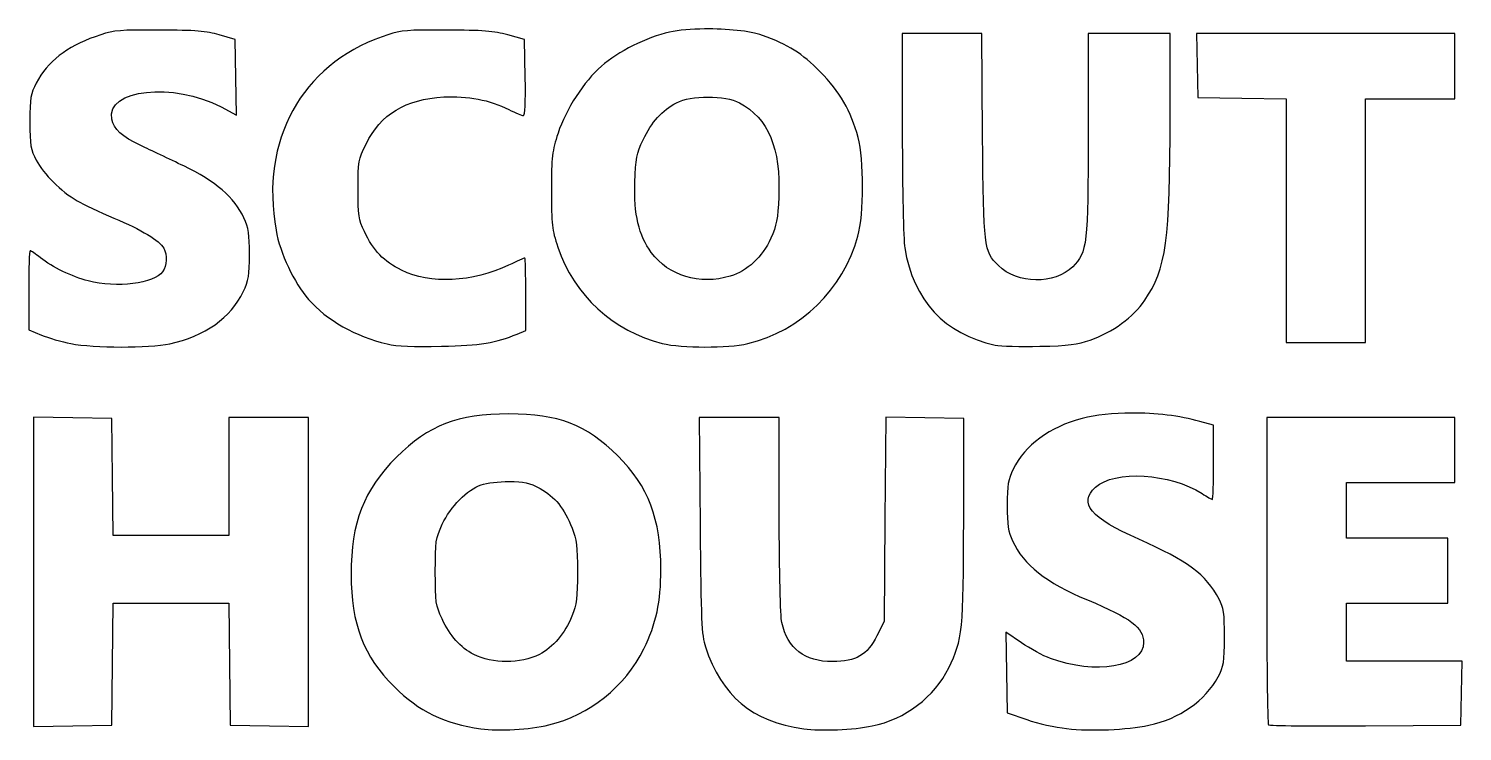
# Model space of a CAD drawing. Extents: x 44 to 335, y 172 to 292.
# Drawn here: x 167.7 to 335.3, y 196.9 to 279 of the extents above; entities that cross this region are included whole.
import ezdxf

# ---------------------------------------------------------------- set-up
doc = ezdxf.new("R2010")
doc.units = 0
doc.layers.add('Layer_1', color=7, linetype='CONTINUOUS')

msp = doc.modelspace()

# ---------------------------------------------------------------- linework, layer by layer
at = {"layer": 'Layer_1', "color": 7}
for points in [[(181.253364, 278.882053), (181.253364, 278.882053)], [(190.180296, 269.891731), (191.96954, 268.941986), (191.891818, 273.354465), (191.814097, 277.766392), (189.979653, 278.314301)], [(214.834501, 278.882603), (214.834501, 278.882603)], [(225.758485, 273.329111), (225.680764, 277.774111), (223.705208, 278.319262)], [(246.735535, 279.016549), (246.735535, 279.016549)], [(269.848542, 278.479666), (269.850746, 266.838)], [(279.232431, 266.555777), (279.133763, 278.479666), (274.490877, 278.479666), (269.848542, 278.479666), (269.848542, 278.479666)], [(301.170792, 268.954666), (301.175194, 278.479666), (296.377416, 278.479666), (291.579639, 278.479666), (291.579639, 266.818707)], [(304.263129, 278.479666), (304.341953, 274.740222), (304.42075, 271.000777), (309.571305, 270.924157), (314.721861, 270.846986), (314.721861, 256.601379), (314.721861, 242.355222), (319.378528, 242.355222), (324.035194, 242.355222), (324.035194, 256.607444), (324.035194, 270.859666), (329.256305, 270.859666), (334.477416, 270.859666), (334.477416, 274.669666), (334.477416, 278.479666), (319.370287, 278.479666), (304.263129, 278.479666), (304.263129, 278.479666)], [(247.129102, 271.045975), (247.129102, 271.045975)], [(167.684097, 248.45607), (167.684097, 243.831927), (169.168521, 243.229447)], [(224.798269, 243.346304), (225.821875, 243.774049), (225.821875, 248.003524)], [(168.248542, 233.620664), (168.248542, 215.544111), (168.248542, 197.468107), (172.834653, 197.545829), (177.420764, 197.623), (177.496281, 204.749111), (177.571798, 211.875222), (184.335208, 211.875222), (191.099172, 211.875222), (191.174136, 204.749111), (191.249653, 197.623), (195.835764, 197.545829), (200.421875, 197.468107), (200.421875, 215.537495), (200.421875, 233.606333), (195.765208, 233.606333), (191.108542, 233.606333), (191.108542, 226.691888), (191.108542, 219.777444), (184.34017, 219.777444), (177.571798, 219.777444), (177.496281, 226.621333), (177.420764, 233.465222), (172.834653, 233.542943), (168.248542, 233.620664), (168.248542, 233.620664)], [(223.846319, 234.003208), (223.846319, 234.003208)], [(255.461824, 222.246888), (255.455208, 233.606333), (250.780352, 233.606333), (246.105494, 233.606333), (246.208573, 220.976888)], [(267.911572, 233.620111), (267.821723, 221.68961), (267.731875, 209.758555), (266.885208, 208.065222)], [(277.027569, 221.611888), (277.045208, 233.465222), (272.47839, 233.542943), (267.911572, 233.620111), (267.911572, 233.620111)], [(296.66517, 234.108488), (296.66517, 234.108488)], [(306.255194, 228.34829), (306.255194, 232.685803), (304.632416, 233.140003)], [(312.464083, 233.606333), (312.464083, 215.732624)], [(324.014818, 197.549687), (335.182972, 197.623), (335.261797, 201.362444), (335.340621, 205.101888), (328.559019, 205.101888), (321.777416, 205.101888), (321.777416, 208.488555), (321.777416, 211.875222), (327.704083, 211.875222), (333.63075, 211.875222), (333.63075, 215.685222), (333.63075, 219.495222), (327.704083, 219.495222), (321.777416, 219.495222), (321.777416, 222.740777), (321.777416, 225.986333), (328.127416, 225.986333), (334.477416, 225.986333), (334.477416, 229.796333), (334.477416, 233.606333), (323.47075, 233.606333), (312.464083, 233.606333), (312.464083, 233.606333)], [(223.846319, 226.11311), (223.846319, 226.11311)], [(283.786016, 207.251626), (281.970316, 208.494617), (282.048037, 203.770703), (282.125208, 199.047338), (284.413311, 198.267369)]]:
    msp.add_lwpolyline(points, dxfattribs=at)
for points in [[(181.253364, 278.882053), (177.809666, 278.876679), (177.34525, 278.770428), (175.470013, 278.11035)], [(182.924097, 278.879296), (182.297722, 278.881322), (181.74532, 278.882821), (181.253364, 278.882053)], [(189.979653, 278.314301), (188.463041, 278.767369), (187.240607, 278.865326), (182.924097, 278.879296)], [(214.834501, 278.882603), (211.386245, 278.876812), (210.930053, 278.770296), (209.03241, 278.102634)], [(216.508542, 278.880399), (215.880891, 278.882327), (215.327109, 278.88343), (214.834501, 278.882603)], [(223.705208, 278.319262), (222.096034, 278.763127), (220.761348, 278.867332), (216.508542, 278.880399)], [(242.638902, 278.635659), (239.943426, 278.035971), (236.579179, 276.365954), (234.6551, 274.672421)], [(246.735535, 279.016549), (245.195352, 278.99974), (243.721238, 278.876454), (242.638902, 278.635659)], [(253.486268, 278.264692), (252.054078, 278.776615), (249.302504, 279.044562), (246.735535, 279.016549)], [(175.470013, 278.11035), (172.103285, 276.925271), (169.914906, 275.205445), (168.577065, 272.694111)], [(209.03241, 278.102634), (199.557166, 274.768884), (194.738013, 265.991545), (196.610772, 255.479105)], [(260.25519, 273.998835), (258.1162, 276.170535), (256.50551, 277.18548), (253.486268, 278.264692)], [(225.537449, 268.884111), (225.738193, 268.884111), (225.810724, 270.340846), (225.758485, 273.329111)], [(234.6551, 274.672421), (232.615875, 272.877521), (230.511807, 269.618577), (229.589982, 266.828077)], [(264.689167, 266.323714), (263.825708, 269.463521), (262.554088, 271.664753), (260.25519, 273.998835)], [(168.577065, 272.694111), (167.893992, 271.411873), (167.825208, 270.999468), (167.825208, 268.178555)], [(177.403125, 268.478967), (176.706126, 271.963962), (184.628341, 272.839836), (190.180296, 269.891731)], [(207.135126, 265.55973), (208.861564, 269.065805), (211.729899, 270.801619), (216.226319, 271.06141)], [(216.226319, 271.06141), (218.984929, 271.220795), (221.637242, 270.709589), (223.839704, 269.593524)], [(239.549342, 266.062439), (240.536439, 268.128193), (241.761947, 269.488204), (243.445882, 270.386721)], [(243.445882, 270.386721), (244.269068, 270.82591), (245.700313, 271.045583), (247.129102, 271.045975)], [(247.129102, 271.045975), (248.557889, 271.046367), (249.984175, 270.827705), (250.798542, 270.388928)], [(250.798542, 270.388928), (254.180015, 268.567006), (255.640134, 265.078649), (255.401741, 259.392181)], [(180.801919, 265.373972), (178.555221, 266.436934), (177.645359, 267.26781), (177.403125, 268.478967)], [(223.839704, 269.593524), (224.609268, 269.203549), (225.373139, 268.884111), (225.537449, 268.884111)], [(298.208559, 247.306235), (300.718192, 250.977523), (301.164018, 254.233755), (301.170792, 268.954666)], [(167.825208, 268.178555), (167.825208, 265.364743), (167.895287, 264.94154), (168.573207, 263.657485)], [(229.589982, 266.828077), (228.891651, 264.714063), (228.823401, 264.12412), (228.816628, 260.135222)], [(269.850746, 266.838), (269.851931, 260.282429), (269.97855, 254.421588), (270.140687, 253.422521)], [(291.579639, 266.818707), (291.579639, 253.797961), (291.478236, 252.922031), (289.774969, 251.218763)], [(185.835617, 262.993822), (184.156872, 263.787149), (181.891641, 264.858408), (180.801919, 265.373972)], [(206.207431, 260.282945), (206.207431, 263.548539), (206.242401, 263.746735), (207.135126, 265.55973)], [(238.567076, 261.061814), (238.661789, 263.902917), (238.76276, 264.416321), (239.549342, 266.062439)], [(264.659951, 254.773), (265.367821, 257.351382), (265.384082, 263.796697), (264.689167, 266.323714)], [(281.104357, 251.353259), (279.377383, 253.080233), (279.342046, 253.364428), (279.232431, 266.555777)], [(168.573207, 263.657485), (169.422688, 262.048451), (171.458819, 260.028703), (173.347284, 258.921996)], [(192.844869, 256.943684), (191.79917, 259.255761), (189.444774, 261.288212), (185.835617, 262.993822)], [(206.941649, 255.324764), (206.278511, 256.738612), (206.207431, 257.217786), (206.207431, 260.282945)], [(228.816628, 260.135222), (228.809855, 256.12634), (228.872367, 255.572084), (229.566831, 253.503)], [(240.499084, 252.882881), (239.033053, 254.873253), (238.443914, 257.366791), (238.567076, 261.061814)], [(173.347284, 258.921996), (174.051536, 258.509275), (175.990851, 257.600801), (177.656685, 256.902894)], [(255.401741, 259.392181), (255.293001, 256.798587), (255.149821, 256.051085), (254.471842, 254.545348)], [(177.656685, 256.902894), (180.857785, 255.561746), (183.009834, 254.257405), (183.484684, 253.370155)], [(193.503573, 252.656333), (193.506708, 255.018928), (193.399554, 255.717259), (192.844869, 256.943684)], [(196.610772, 255.479105), (197.084778, 252.818371), (198.718226, 249.345214), (200.419671, 247.381202)], [(211.294046, 250.797634), (209.225188, 251.816146), (207.979493, 253.112057), (206.941649, 255.324764)], [(183.484684, 253.370155), (183.898602, 252.596725), (183.83611, 251.323555), (183.350738, 250.630615)], [(229.566831, 253.503), (231.444571, 247.90865), (236.10075, 243.618479), (241.786173, 242.243323)], [(254.471842, 254.545348), (253.486745, 252.357533), (251.717844, 250.709081), (249.718158, 250.115229)], [(251.781908, 242.230646), (257.935259, 243.680901), (262.957448, 248.571815), (264.659951, 254.773)], [(270.140687, 253.422521), (271.141531, 247.255034), (274.785088, 243.340174), (280.714097, 242.062526)], [(167.855525, 253.079666), (167.761443, 253.079666), (167.684097, 250.999203), (167.684097, 248.45607)], [(169.054969, 252.269931), (168.489353, 252.715331), (167.949603, 253.079666), (167.855525, 253.079666)], [(174.653112, 249.549681), (172.740726, 250.047804), (170.484735, 251.14409), (169.054969, 252.269931)], [(192.771559, 248.281888), (193.401394, 249.623996), (193.500327, 250.216098), (193.503573, 252.656333)], [(225.706119, 252.233), (225.642449, 252.233), (224.790581, 251.855169), (223.813246, 251.392945)], [(225.821875, 248.003524), (225.821875, 250.329769), (225.769788, 252.233), (225.706119, 252.233)], [(249.718158, 250.115229), (246.142998, 249.053538), (242.517905, 250.141967), (240.499084, 252.882881)], [(183.350738, 250.630615), (182.376047, 249.239034), (177.955552, 248.689525), (174.653112, 249.549681)], [(223.813246, 251.392945), (219.589762, 249.395574), (214.622208, 249.159193), (211.294046, 250.797634)], [(289.774969, 251.218763), (287.667587, 249.111354), (283.278157, 249.179443), (281.104357, 251.353259)], [(184.194097, 242.217415), (188.26022, 243.074891), (191.354639, 245.262562), (192.771559, 248.281888)], [(200.419671, 247.381202), (202.476568, 245.006894), (205.991446, 243.01784), (209.594097, 242.189856)], [(291.83045, 242.643506), (294.459462, 243.571622), (296.850901, 245.320152), (298.208559, 247.306235)], [(169.168521, 243.229447), (169.985018, 242.898062), (171.540768, 242.450943), (172.625743, 242.235607)], [(215.944097, 241.913146), (220.539889, 242.02389), (222.32414, 242.312524), (224.798269, 243.346304)], [(172.625743, 242.235607), (175.313278, 241.702292), (181.703337, 241.692143), (184.194097, 242.217415)], [(209.594097, 242.189856), (210.797352, 241.912884), (212.635126, 241.833418), (215.944097, 241.913146)], [(241.786173, 242.243323), (244.057892, 241.693809), (249.474603, 241.686832), (251.781908, 242.230646)], [(280.714097, 242.062526), (281.334986, 241.928696), (283.6845, 241.861471), (285.935194, 241.913146)], [(285.935194, 241.913146), (289.2968, 241.990277), (290.349432, 242.120661), (291.83045, 242.643506)], [(223.846319, 234.003208), (217.866228, 234.010038), (214.444944, 232.696635), (210.713063, 228.96179)], [(236.572227, 229.100697), (232.87887, 232.766256), (229.684368, 233.996435), (223.846319, 234.003208)], [(290.874083, 233.47018), (287.053556, 232.4653), (284.211324, 230.372405), (282.818642, 227.538555)], [(296.66517, 234.108488), (294.525559, 234.102305), (292.478347, 233.892136), (290.874083, 233.47018)], [(304.632416, 233.140003), (302.319831, 233.787576), (299.416075, 234.116438), (296.66517, 234.108488)], [(210.713063, 228.96179), (206.839538, 225.085217), (205.387843, 221.344113), (205.396592, 215.261888)], [(241.616397, 215.826333), (241.616397, 221.715715), (240.165819, 225.534142), (236.572227, 229.100697)], [(306.108044, 224.010777), (306.188985, 224.010777), (306.255194, 225.962807), (306.255194, 228.34829)], [(282.818642, 227.538555), (282.222448, 226.325423), (282.125208, 225.731486), (282.125208, 223.305222)], [(292.43734, 225.432359), (294.622926, 227.474011), (301.251225, 227.083497), (304.908599, 224.69759)], [(216.051584, 221.113588), (216.996097, 223.158458), (218.971732, 225.156811), (220.616749, 225.730569)], [(220.616749, 225.730569), (221.229002, 225.944098), (222.682153, 226.116214), (223.846319, 226.11311)], [(223.846319, 226.11311), (225.653586, 226.108171), (226.186966, 225.984961), (227.493711, 225.270854)], [(227.493711, 225.270854), (229.227713, 224.323237), (230.316857, 222.980858), (231.229848, 220.665451)], [(297.491432, 219.360723), (291.8333, 221.861156), (290.425378, 223.552903), (292.43734, 225.432359)], [(304.908599, 224.69759), (305.487352, 224.320034), (306.027102, 224.010777), (306.108044, 224.010777)], [(282.125208, 223.305222), (282.125208, 221.017613), (282.239861, 220.236253), (282.728783, 219.178822)], [(255.758377, 209.617444), (255.587435, 210.36807), (255.465775, 215.533019), (255.461824, 222.246888)], [(275.281319, 204.325224), (276.908331, 207.653725), (277.008378, 208.644088), (277.027569, 221.611888)], [(215.238542, 215.544111), (215.238542, 219.146533), (215.283206, 219.449973), (216.051584, 221.113588)], [(231.229848, 220.665451), (231.760793, 219.31894), (231.857683, 218.52587), (231.857683, 215.544111)], [(246.208573, 220.976888), (246.30069, 209.723475), (246.367754, 208.178336), (246.823176, 206.795222)], [(282.728783, 219.178822), (284.039987, 216.34311), (286.626244, 214.307365), (291.519017, 212.26052)], [(306.888557, 212.361392), (305.339016, 215.261225), (303.253958, 216.814147), (297.491432, 219.360723)], [(205.396592, 215.261888), (205.405087, 209.422795), (206.841209, 205.659907), (210.409344, 202.127529)], [(216.030088, 210.040777), (215.285755, 211.633442), (215.238542, 211.96065), (215.238542, 215.544111)], [(231.857683, 215.544111), (231.857683, 212.523035), (231.763773, 211.777951), (231.204493, 210.356623)], [(239.615486, 206.529535), (241.074434, 209.489115), (241.616397, 212.008007), (241.616397, 215.826333)], [(312.464083, 215.732624), (312.464111, 205.901895), (312.550133, 197.772337), (312.655373, 197.667097)], [(291.519017, 212.26052), (296.575282, 210.145264), (298.07075, 209.012969), (298.07075, 207.300134)], [(307.525194, 207.924111), (307.525194, 210.752231), (307.443378, 211.32304), (306.888557, 212.361392)], [(219.731497, 205.893985), (218.17792, 206.694339), (216.952474, 208.067169), (216.030088, 210.040777)], [(231.204493, 210.356623), (230.435946, 208.403505), (228.988262, 206.70024), (227.414336, 205.897292)], [(261.694964, 205.052277), (258.425789, 205.052277), (256.452333, 206.569754), (255.758377, 209.617444)], [(266.885208, 208.065222), (265.759367, 205.813568), (264.447788, 205.052277), (261.694964, 205.052277)], [(306.774455, 203.256418), (307.461468, 204.557914), (307.525194, 204.95454), (307.525194, 207.924111)], [(228.502986, 197.645047), (233.270089, 198.790982), (237.446834, 202.13034), (239.615486, 206.529535)], [(246.823176, 206.795222), (248.734583, 200.990024), (252.264432, 198.046381), (258.323182, 197.204625)], [(287.172682, 205.421042), (286.308405, 205.74441), (284.784433, 206.568084), (283.786016, 207.251626)], [(298.07075, 207.300134), (298.07075, 204.431515), (292.420943, 203.457425), (287.172682, 205.421042)], [(227.414336, 205.897292), (225.212439, 204.774076), (221.90822, 204.772659), (219.731497, 205.893985)], [(266.320764, 197.52874), (270.199175, 198.326582), (273.61587, 200.918068), (275.281319, 204.325224)], [(298.672137, 197.610319), (302.251674, 198.361171), (305.318612, 200.498429), (306.774455, 203.256418)], [(210.409344, 202.127529), (213.333364, 199.232832), (216.318457, 197.785816), (220.569344, 197.202971)], [(284.413311, 198.267369), (285.671655, 197.838533), (287.767155, 197.368726), (289.069978, 197.222817)], [(220.569344, 197.202971), (222.710592, 196.909375), (226.266008, 197.107329), (228.502986, 197.645047)], [(258.323182, 197.204625), (260.313018, 196.92816), (264.159647, 197.084155), (266.320764, 197.52874)], [(289.069978, 197.222817), (291.917346, 196.903934), (296.110124, 197.072912), (298.672137, 197.610319)], [(312.655373, 197.667097), (312.760614, 197.561913), (317.872392, 197.509131), (324.014818, 197.549687)]]:
    msp.add_open_spline(points, degree=3, dxfattribs=at)

doc.saveas('drawing.dxf')
